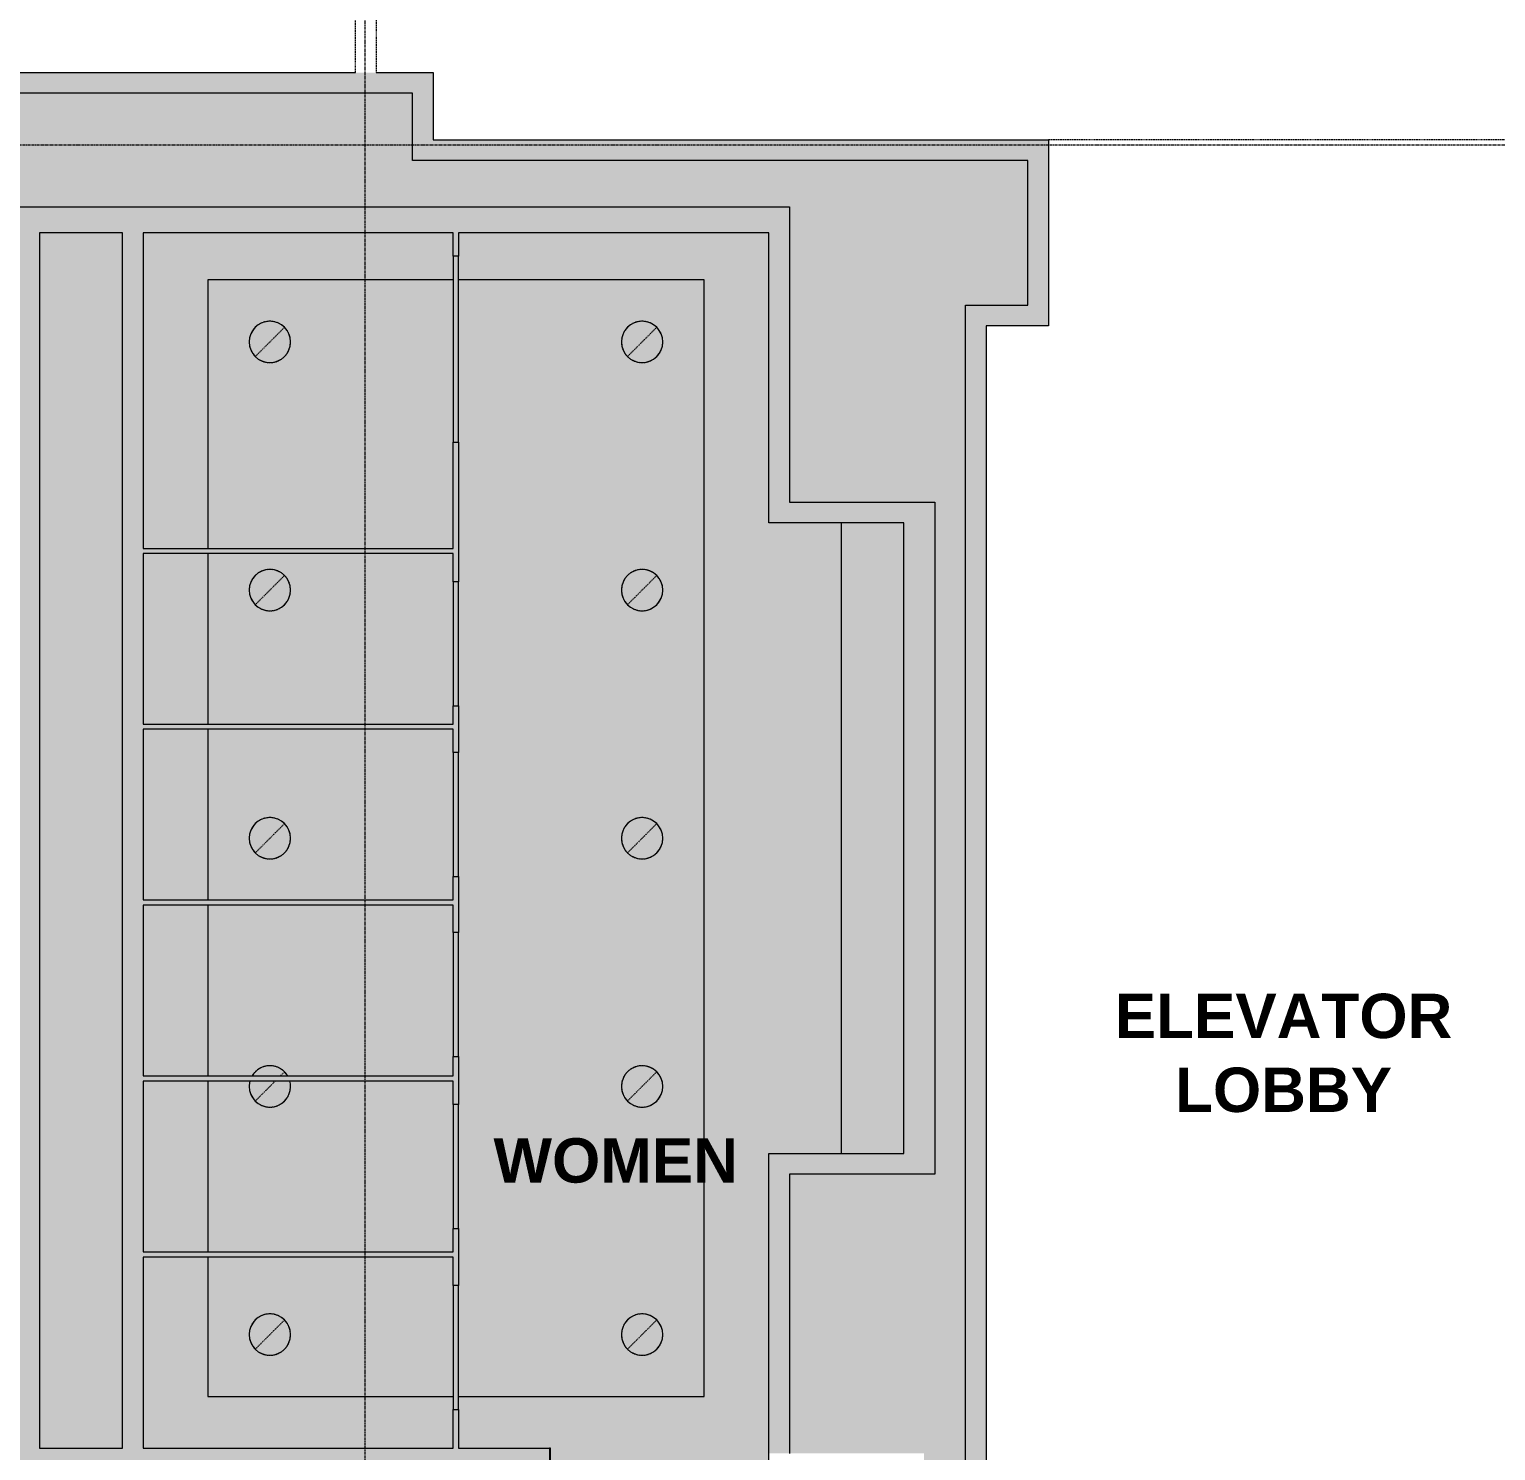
# Model space of a CAD drawing. Header units: inches. Extents: x -1263 to 2214, y -160 to 2229.
# Drawn here: x -122.4 to 161.3, y 1357.8 to 1632.7 of the extents above; entities that cross this region are included whole.
import ezdxf

# ---------------------------------------------------------------- set-up
doc = ezdxf.new("R2010")
doc.units = ezdxf.units.IN
doc.header["$MEASUREMENT"] = 0
doc.linetypes.add('Demolished', pattern=[0.1875, 0.125, -0.0625])
doc.linetypes.add('Grid Line 1_2_', pattern=[0.875, 0.5, -0.125, 0.125, -0.125])
for name, color, linetype, lineweight in [('A-AREA-IDEN', 2, 'Continuous', 9), ('A-CLNG', 13, 'Continuous', 13), ('A-DETL-GENF', 92, 'Continuous', 9), ('A-WALL', 113, 'Demolished', 9), ('A-WALL-PATT', 111, 'Continuous', 13), ('E-LITE-EQPM', 33, 'Demolished', 9), ('I-WALL', 2, 'Continuous', 13), ('S-GRID', 1, 'Continuous', 9)]:
    doc.layers.add(name, color=color, linetype=linetype, lineweight=lineweight)
doc.styles.add('Swis721 Lt BT_B', font='', dxfattribs={"height": 8.583975})
doc.styles.get('Swis721 Lt BT_B').set_extended_font_data('Swis721 Lt BT', bold=True)

# ---------------------------------------------------------------- blocks, each defined once
blk = doc.blocks.new('L-Recessed Circular - Downlight - 8_-4935058-6TH FLOOR RCP DEMO')
at = {"layer": 'E-LITE-EQPM', "color": 7}
for q in [(-2.83, -2.83), (2.83, 2.83)]:
    blk.add_line((0, 0), q, dxfattribs=at)
for start, end in [(360, 180), (180, 360)]:
    blk.add_arc((0, 0), 4, start, end, dxfattribs=at)
blk = doc.blocks.new('L-Recessed Circular - Downlight - 8_-V51-6TH FLOOR RCP DEMO')
at = {"layer": 'E-LITE-EQPM', "color": 7}
for p, q in [((0, 0), (-2.83, -2.83)), ((0, 0), (1.03, 1.03)), ((2.03, 2.03), (2.83, 2.83))]:
    blk.add_line(p, q, dxfattribs=at)
for start, end in [(31.1069, 148.8931), (164.9023, 180), (180, 360), (360, 15.0977)]:
    blk.add_arc((0, 0), 4, start, end, dxfattribs=at)

msp = doc.modelspace()

# ---------------------------------------------------------------- hatches: boundary and pattern name
at = {"layer": 'A-DETL-GENF'}
h = msp.add_hatch(color=9, dxfattribs=at)
h.paths.add_polyline_path([(38.24, 1240.16), (70.77, 1240.16), (70.77, 1265.21), (58.74, 1265.21), (58.74, 1579.31), (70.77, 1579.31), (70.77, 1607.3), (-48.23, 1607.3), (-48.23, 1620.31), (-277.42, 1620.31), (-277.42, 1541.26), (-249.39, 1541.26), (-249.39, 1598.34), (24.69, 1598.34), (24.69, 1541.26), (52.78, 1541.26), (52.78, 1411.26), (24.69, 1411.26), (24.69, 1357.25), (50.71, 1357.25), (50.71, 1277.19), (-67.38, 1277.19), (-67.38, 1240.16), (-41.77, 1240.16), (-41.77, 1259.14), (38.24, 1259.14), (38.24, 1245.16)], flags=0)
h.paths.add_polyline_path([(-381.47, 1240.16), (-381.47, 1256.22), (-377.47, 1256.22), (-377.47, 1256.27), (-381.5, 1256.27), (-381.5, 1620.31), (-399.46, 1620.31), (-399.46, 1240.16), (-384.9, 1240.16)], flags=0)
h.paths.add_polyline_path([(185.83, 1240.16), (672.96, 1240.16), (672.96, 1620.31), (654.76, 1620.31), (654.76, 1257.23), (377.16, 1257.26), (377.16, 1309.64), (293.77, 1309.64), (293.77, 1263.25), (188.78, 1263.25), (188.78, 1296.73), (193.78, 1296.73), (193.78, 1268.25), (288.77, 1268.25), (288.77, 1368.22), (193.78, 1368.22), (193.78, 1339.23), (188.78, 1339.23), (188.78, 1401.01), (193.78, 1401.01), (193.78, 1372.22), (288.77, 1372.22), (288.77, 1472.3), (193.78, 1472.3), (193.78, 1443.51), (188.78, 1443.51), (188.78, 1505.06), (193.78, 1505.06), (193.78, 1476.3), (288.77, 1476.3), (288.77, 1576.29), (193.78, 1576.29), (193.78, 1547.56), (188.78, 1547.56), (188.78, 1575.31), (188.64, 1575.28), (188.64, 1547.76), (182.73, 1547.76), (182.73, 1504.24), (188.64, 1504.24), (188.64, 1444.18), (182.73, 1444.18), (182.73, 1400.24), (188.64, 1400.24), (188.64, 1339.74), (182.73, 1339.74), (182.73, 1296.76), (188.64, 1296.73), (188.64, 1265.21), (174.75, 1265.21), (174.75, 1240.16), (182.73, 1240.16)], flags=0)
h.paths.add_polyline_path([(-244.39, 1242.23), (-222.89, 1242.23), (-222.89, 1276.12), (-227.66, 1276.12), (-227.66, 1281.12), (-206.62, 1281.12), (-206.62, 1276.12), (-217.89, 1276.12), (-217.89, 1242.23), (-155.35, 1242.23), (-155.35, 1276.12), (-166.62, 1276.12), (-166.62, 1281.12), (-155.35, 1281.12), (-155.35, 1310.78), (-150.35, 1310.78), (-150.35, 1350.78), (-155.35, 1350.78), (-155.35, 1353.28), (-203.29, 1353.28), (-203.29, 1358.28), (-124.37, 1358.28), (-124.37, 1395.21), (-143.37, 1395.21), (-143.37, 1396.21), (-124.37, 1396.21), (-124.37, 1429.24), (-143.37, 1429.24), (-143.37, 1430.24), (-124.37, 1430.24), (-124.37, 1463.28), (-185.43, 1463.28), (-185.43, 1468.32), (-184.43, 1468.32), (-184.43, 1464.28), (-124.37, 1464.28), (-124.37, 1497.32), (-184.43, 1497.32), (-184.43, 1492.32), (-185.43, 1492.32), (-185.43, 1502.82), (-184.43, 1502.82), (-184.43, 1498.32), (-124.37, 1498.32), (-124.37, 1531.27), (-184.39, 1531.27), (-184.39, 1532.27), (-124.37, 1532.27), (-124.37, 1593.34), (-184.43, 1593.34), (-184.43, 1588.84), (-185.43, 1588.84), (-185.43, 1593.34), (-245.39, 1593.34), (-245.39, 1537.26), (-271.43, 1537.26), (-271.43, 1415.26), (-245.39, 1415.26), (-245.39, 1353.25), (-277.45, 1353.25), (-277.42, 1281.12), (-267.66, 1281.12), (-267.66, 1276.12), (-272.42, 1276.12), (-272.42, 1242.23), (-269.2, 1242.23)], flags=0)
h.paths.add_polyline_path([(-405.98, 1254.15), (-403.46, 1254.15), (-403.46, 1284.19), (-423.43, 1284.19), (-423.43, 1254.15), (-415.54, 1254.15)], flags=0)
h.paths.add_polyline_path([(-371.5, 1256.27), (-331.5, 1256.27), (-331.5, 1262.27), (-283.45, 1262.27), (-283.45, 1508.33), (-375.5, 1508.33), (-375.5, 1262.27), (-371.5, 1262.27)], flags=0)
h.paths.add_polyline_path([(649.76, 1262.23), (649.76, 1359.16), (556.01, 1359.16), (556.01, 1262.23), (591.17, 1262.23)], flags=0)
h.paths.add_polyline_path([(382.66, 1262.76), (551.01, 1262.76), (550.98, 1619.36), (432.35, 1619.36), (432.35, 1624.31), (386.35, 1624.31), (386.35, 1619.36), (382.66, 1619.36), (382.66, 1379.39), (378.04, 1379.39), (378.04, 1531.32), (293.77, 1531.32), (293.77, 1315.14), (378.04, 1315.14), (378.04, 1339.39), (382.66, 1339.39), (382.66, 1269.21)], flags=0)
h.paths.add_polyline_path([(6.2, 1281.19), (46.71, 1281.19), (46.7, 1353.25), (20.69, 1353.28), (20.69, 1415.26), (46.78, 1415.26), (46.78, 1537.26), (20.69, 1537.26), (20.69, 1593.34), (-39.36, 1593.34), (-39.36, 1588.84), (-40.36, 1588.84), (-40.36, 1593.34), (-100.33, 1593.34), (-100.33, 1532.27), (-40.36, 1532.27), (-40.36, 1552.84), (-39.36, 1552.84), (-39.36, 1525.82), (-40.36, 1525.82), (-40.36, 1531.27), (-100.33, 1531.27), (-100.33, 1498.32), (-40.36, 1498.32), (-40.36, 1501.82), (-39.36, 1501.82), (-39.36, 1492.8), (-40.36, 1492.8), (-40.36, 1497.32), (-100.33, 1497.32), (-100.33, 1464.28), (-40.36, 1464.28), (-40.36, 1468.8), (-39.36, 1468.8), (-39.36, 1457.99), (-40.36, 1457.99), (-40.36, 1463.28), (-100.33, 1463.28), (-100.33, 1430.24), (-40.36, 1430.24), (-40.36, 1433.99), (-39.36, 1433.99), (-39.36, 1424.72), (-40.36, 1424.72), (-40.36, 1429.24), (-100.33, 1429.24), (-100.33, 1396.21), (-40.36, 1396.21), (-40.36, 1400.72), (-39.36, 1400.72), (-39.36, 1389.71), (-40.36, 1389.71), (-40.36, 1395.21), (-100.33, 1395.21), (-100.33, 1358.28), (-40.36, 1358.28), (-40.36, 1365.71), (-39.36, 1365.71), (-39.36, 1358.28), (-21.72, 1358.28), (-21.72, 1353.28), (-66.38, 1353.28), (-66.38, 1350.78), (-71.38, 1350.78), (-71.38, 1310.78), (-66.38, 1310.78), (-66.38, 1281.19), (-16.84, 1281.19)], flags=0)
h.paths.add_polyline_path([(-249.39, 1357.25), (-249.39, 1411.26), (-271.43, 1411.26), (-271.43, 1411.21), (-277.43, 1411.21), (-277.45, 1357.25)], flags=0)
h.paths.add_polyline_path([(-118.17, 1358.28), (-104.33, 1358.28), (-104.33, 1593.34), (-120.37, 1593.34), (-120.37, 1358.28)], flags=0)
h.paths.add_polyline_path([(591.17, 1364.16), (648.76, 1364.16), (648.76, 1618.33), (642.76, 1618.33), (642.76, 1624.31), (602.76, 1624.31), (602.76, 1618.33), (556.98, 1618.33), (556.98, 1364.16)], flags=0)
h.paths.add_polyline_path([(-354.62, 1513.33), (-282.42, 1513.33), (-282.42, 1574.27), (-376.5, 1574.27), (-376.5, 1513.33), (-375.5, 1513.33)], flags=0)
h.paths.add_polyline_path([(-185.43, 1526.82), (-185.43, 1552.84), (-184.43, 1552.84), (-184.43, 1526.82)], flags=0)
h.paths.add_polyline_path([(293.77, 1536.32), (378.04, 1536.32), (378.04, 1619.36), (375.35, 1619.36), (375.35, 1624.31), (329.35, 1624.31), (329.35, 1619.36), (317.86, 1619.36), (317.86, 1595.36), (293.77, 1595.36), (293.77, 1576.29)], flags=0)
h.paths.add_polyline_path([(676.96, 1576.19), (697.02, 1576.19), (697.02, 1606.14), (676.96, 1606.14), (676.96, 1583.89)], flags=0)
h.paths.add_polyline_path([(-287.06, 1579.27), (-281.42, 1579.27), (-281.42, 1620.31), (-297.96, 1620.31), (-297.96, 1624.31), (-360.96, 1624.31), (-360.96, 1620.31), (-377.5, 1620.31), (-377.5, 1579.27), (-354.62, 1579.27)], flags=0)
h.paths.add_polyline_path([(182.73, 1579.31), (188.78, 1579.31), (188.78, 1598.25), (293.63, 1598.25), (293.63, 1599.36), (313.86, 1599.36), (313.86, 1620.31), (295.85, 1620.31), (295.85, 1607.3), (174.75, 1607.3), (174.75, 1579.31), (182.64, 1579.31)], flags=0)
h.paths.add_polyline_path([(288.77, 1580.29), (288.77, 1593.25), (193.78, 1593.25), (193.78, 1580.29), (281.96, 1580.29)], flags=0)
at = {"layer": 'A-WALL-PATT', "lineweight": 9}
h = msp.add_hatch(color=7, dxfattribs=at)
h.paths.add_polyline_path([(-46.75, 1620.31), (-44.23, 1620.31), (-44.23, 1624.31), (-297.96, 1624.31), (-297.96, 1620.31), (-46.9, 1620.31)], flags=0)
h.paths.add_polyline_path([(-360.96, 1620.31), (-360.96, 1624.31), (-399.46, 1624.31), (-399.46, 1620.31), (-377.5, 1620.31)], flags=0)
for points in [[(-44.23, 1611.3), (-44.23, 1620.31), (-48.23, 1620.31), (-48.23, 1611.3)], [(50.72, 1607.3), (70.77, 1607.3), (70.77, 1611.3), (-48.23, 1611.3), (-48.23, 1607.3), (20.69, 1607.3)], [(74.77, 1579.31), (74.77, 1611.3), (70.77, 1611.3), (70.77, 1579.31)], [(-50.62, 1593.34), (20.69, 1593.34), (20.69, 1598.34), (-245.39, 1598.34), (-245.39, 1593.34), (-84.39, 1593.34)], [(24.69, 1541.26), (24.69, 1598.34), (20.69, 1598.34), (20.69, 1541.26)], [(-124.37, 1358.28), (-120.37, 1358.28), (-120.37, 1593.34), (-124.37, 1593.34), (-124.37, 1361.33)], [(-100.33, 1358.28), (-100.33, 1593.34), (-104.33, 1593.34), (-104.33, 1358.28), (-101.07, 1358.28)], [(58.74, 1269.21), (62.74, 1269.21), (62.74, 1579.31), (58.74, 1579.31), (58.74, 1420.7)], [(70.77, 1575.31), (74.77, 1575.31), (74.77, 1579.31), (62.74, 1579.31), (62.74, 1575.31)], [(24.69, 1537.26), (52.78, 1537.26), (52.78, 1541.26), (20.69, 1541.26), (20.69, 1537.26)], [(52.78, 1415.26), (52.78, 1537.26), (46.78, 1537.26), (46.78, 1415.26), (50.72, 1415.26)], [(-87.83, 1531.27), (-40.36, 1531.27), (-40.36, 1532.27), (-100.33, 1532.27), (-100.33, 1531.27), (-96.88, 1531.27)], [(-79.83, 1497.32), (-40.36, 1497.32), (-40.36, 1498.32), (-100.33, 1498.32), (-100.33, 1497.32), (-81.39, 1497.32)], [(-87.83, 1463.28), (-40.36, 1463.28), (-40.36, 1464.28), (-100.33, 1464.28), (-100.33, 1463.28), (-93.11, 1463.28)], [(-87.83, 1429.24), (-40.36, 1429.25), (-40.36, 1430.24), (-100.33, 1430.24), (-100.33, 1429.24), (-91.22, 1429.24)], [(20.69, 1357.25), (24.69, 1357.25), (24.69, 1415.26), (20.69, 1415.26), (20.69, 1368.22)], [(52.78, 1411.26), (52.78, 1415.26), (24.69, 1415.26), (24.69, 1411.26), (50.72, 1411.26)], [(-85.83, 1395.21), (-40.36, 1395.21), (-40.36, 1396.21), (-100.33, 1396.21), (-100.33, 1395.21), (-87.83, 1395.21)], [(-21.72, 1353.28), (-21.72, 1358.28), (-203.29, 1358.28), (-203.29, 1353.28), (-36.52, 1353.28)]]:
    msp.add_hatch(color=7, dxfattribs=at).paths.add_polyline_path(points, flags=0)
h = msp.add_hatch(color=7, dxfattribs=at)
h.paths.add_polyline_path([(-40.36, 1358.28), (-39.36, 1358.28), (-39.36, 1365.71), (-40.36, 1365.71), (-40.36, 1361.1)], flags=0)
h.paths.add_polyline_path([(-39.36, 1389.71), (-39.36, 1400.72), (-40.36, 1400.72), (-40.36, 1389.71)], flags=0)
h.paths.add_polyline_path([(-40.36, 1424.72), (-39.36, 1424.72), (-39.36, 1433.99), (-40.36, 1433.99), (-40.36, 1426.22)], flags=0)
h.paths.add_polyline_path([(-39.36, 1457.99), (-39.36, 1468.8), (-40.36, 1468.8), (-40.36, 1457.99)], flags=0)
h.paths.add_polyline_path([(-40.36, 1492.8), (-39.36, 1492.8), (-39.36, 1501.82), (-40.36, 1501.82), (-40.36, 1497.32)], flags=0)
h.paths.add_polyline_path([(-39.36, 1525.82), (-39.36, 1552.84), (-40.36, 1552.84), (-40.36, 1525.82)], flags=0)
h.paths.add_polyline_path([(-40.36, 1588.84), (-39.36, 1588.84), (-39.36, 1593.34), (-40.36, 1593.34)], flags=0)

# ---------------------------------------------------------------- linework, layer by layer
at = {"layer": 'A-CLNG', "color": 7, "linetype": 'Demolished', "lineweight": 9}
msp.add_line((170.75, 1611.3), (74.77, 1611.3), dxfattribs=at)
at = {"layer": 'A-CLNG'}
for p, q in [((-87.83, 1584.22), (-87.83, 1532.27)), ((-40.36, 1584.22), (-87.83, 1584.22)), ((8.17, 1584.22), (-39.36, 1584.22)), ((8.17, 1368.22), (8.17, 1584.22)), ((34.67, 1537.26), (34.67, 1415.26)), ((-87.83, 1531.27), (-87.83, 1498.32)), ((-87.83, 1497.32), (-87.83, 1464.28)), ((-87.83, 1463.28), (-87.83, 1430.24)), ((-87.83, 1429.24), (-87.83, 1396.21)), ((-87.83, 1395.21), (-87.83, 1368.22)), ((-87.83, 1368.22), (-40.36, 1368.22)), ((-39.36, 1368.22), (8.17, 1368.22)), ((-21.56, 1358.28), (-21.72, 1358.28)), ((-21.56, 1353.28), (-21.56, 1358.28))]:
    msp.add_line(p, q, dxfattribs=at)
for centre, start, end in [((-75.83, 1572.22), 0, 180), ((-3.83, 1572.22), 360, 180), ((-75.83, 1572.22), 180, 360), ((-3.83, 1572.22), 180, 360), ((-75.83, 1524.22), 0, 180), ((-3.83, 1524.22), 360, 180), ((-75.83, 1524.22), 180, 360), ((-3.83, 1524.22), 180, 360), ((-75.83, 1476.22), 0, 180), ((-3.83, 1476.22), 360, 180), ((-75.83, 1476.22), 180, 360), ((-3.83, 1476.22), 180, 360), ((-75.83, 1428.22), 30.4914, 149.5086), ((-3.83, 1428.22), 360, 180), ((-75.83, 1428.22), 165.1179, 180), ((-75.83, 1428.22), 180, 360), ((-75.83, 1428.22), 0, 14.8821), ((-3.83, 1428.22), 180, 360), ((-75.83, 1380.22), 0, 180), ((-3.83, 1380.22), 360, 180), ((-75.83, 1380.22), 180, 360), ((-3.83, 1380.22), 180, 360)]:
    msp.add_arc(centre, 4, start, end, dxfattribs=at)
at = {"layer": 'A-WALL', "color": 250, "lineweight": 20}
for p, q in [((-59.29, 1624.31), (-59.29, 1642.42)), ((-55.29, 1642.42), (-55.29, 1624.31))]:
    msp.add_line(p, q, dxfattribs=at)
at = {"layer": 'A-WALL', "color": 8, "linetype": 'Continuous', "lineweight": 20}
for p, q in [((-297.96, 1624.31), (-59.29, 1624.31)), ((-55.29, 1624.31), (-44.23, 1624.31)), ((-44.23, 1624.31), (-44.23, 1611.3)), ((-48.23, 1620.31), (-277.42, 1620.31)), ((-48.23, 1607.3), (-48.23, 1620.31)), ((-44.23, 1611.3), (74.77, 1611.3)), ((74.77, 1611.3), (74.77, 1575.31)), ((70.77, 1607.3), (-48.23, 1607.3)), ((70.77, 1579.31), (70.77, 1607.3)), ((20.69, 1598.34), (24.69, 1598.34)), ((24.69, 1598.34), (24.69, 1541.26)), ((-120.37, 1593.34), (-120.37, 1358.28)), ((-104.33, 1358.28), (-104.33, 1593.34)), ((-100.33, 1593.34), (-100.33, 1532.27)), ((20.69, 1537.26), (20.69, 1593.34)), ((58.74, 1265.21), (58.74, 1579.31)), ((58.74, 1579.31), (70.77, 1579.31)), ((62.74, 1575.31), (62.74, 1269.21)), ((74.77, 1575.31), (62.74, 1575.31)), ((24.69, 1541.26), (52.78, 1541.26)), ((52.78, 1541.26), (52.78, 1537.26)), ((46.78, 1537.26), (20.69, 1537.26)), ((-100.33, 1531.27), (-100.33, 1498.32)), ((-100.33, 1497.32), (-100.33, 1464.28)), ((-100.33, 1463.28), (-100.33, 1430.24)), ((-100.33, 1429.24), (-100.33, 1396.21)), ((20.69, 1353.25), (20.69, 1415.26)), ((20.69, 1415.26), (46.78, 1415.26)), ((52.78, 1415.26), (52.78, 1411.26)), ((24.69, 1411.26), (24.69, 1357.25)), ((52.78, 1411.26), (24.69, 1411.26)), ((-100.33, 1395.21), (-100.33, 1358.28))]:
    msp.add_line(p, q, dxfattribs=at)
at = {"layer": 'I-WALL', "color": 8, "lineweight": 20}
for p, q in [((-245.39, 1598.34), (20.69, 1598.34)), ((-104.33, 1593.34), (-120.37, 1593.34)), ((-40.36, 1593.34), (-100.33, 1593.34)), ((-40.36, 1588.84), (-40.36, 1593.34)), ((20.69, 1593.34), (-39.36, 1593.34)), ((-39.36, 1593.34), (-39.36, 1588.84)), ((-39.36, 1588.84), (-40.36, 1588.84)), ((-40.36, 1532.27), (-40.36, 1552.84)), ((-40.36, 1552.84), (-39.36, 1552.84)), ((-39.36, 1552.84), (-39.36, 1525.82)), ((46.78, 1415.26), (46.78, 1537.26)), ((52.78, 1537.26), (52.78, 1415.26)), ((-100.33, 1532.27), (-40.36, 1532.27)), ((-40.36, 1531.27), (-100.33, 1531.27)), ((-40.36, 1525.82), (-40.36, 1531.27)), ((-39.36, 1525.82), (-40.36, 1525.82)), ((-40.36, 1498.32), (-40.36, 1501.82)), ((-40.36, 1501.82), (-39.36, 1501.82)), ((-39.36, 1501.82), (-39.36, 1492.8)), ((-100.33, 1498.32), (-40.36, 1498.32)), ((-40.36, 1497.32), (-100.33, 1497.32)), ((-40.36, 1492.8), (-40.36, 1497.32)), ((-39.36, 1492.8), (-40.36, 1492.8)), ((-40.36, 1464.28), (-40.36, 1468.8)), ((-40.36, 1468.8), (-39.36, 1468.8)), ((-39.36, 1468.8), (-39.36, 1457.99)), ((-100.33, 1464.28), (-40.36, 1464.28)), ((-40.36, 1463.28), (-100.33, 1463.28)), ((-40.36, 1457.99), (-40.36, 1463.28)), ((-39.36, 1457.99), (-40.36, 1457.99)), ((-40.36, 1430.24), (-40.36, 1433.99)), ((-40.36, 1433.99), (-39.36, 1433.99)), ((-39.36, 1433.99), (-39.36, 1424.72)), ((-100.33, 1430.24), (-40.36, 1430.24)), ((-40.36, 1429.24), (-100.33, 1429.24)), ((-40.36, 1424.72), (-40.36, 1429.24)), ((-39.36, 1424.72), (-40.36, 1424.72)), ((-40.36, 1396.21), (-40.36, 1400.72)), ((-40.36, 1400.72), (-39.36, 1400.72)), ((-39.36, 1400.72), (-39.36, 1389.71)), ((-100.33, 1396.21), (-40.36, 1396.21)), ((-40.36, 1395.21), (-100.33, 1395.21)), ((-40.36, 1389.71), (-40.36, 1395.21)), ((-39.36, 1389.71), (-40.36, 1389.71)), ((-40.36, 1358.28), (-40.36, 1365.71)), ((-40.36, 1365.71), (-39.36, 1365.71)), ((-39.36, 1365.71), (-39.36, 1358.28)), ((-120.37, 1358.28), (-104.33, 1358.28)), ((-100.33, 1358.28), (-40.36, 1358.28)), ((-39.36, 1358.28), (-21.72, 1358.28)), ((-21.72, 1358.28), (-21.72, 1353.28))]:
    msp.add_line(p, q, dxfattribs=at)
at = {"layer": 'I-WALL', "lineweight": 9}
for p, q in [((-40.36, 1588.84), (-40.36, 1552.84)), ((-39.36, 1552.84), (-39.36, 1588.84)), ((-40.36, 1525.82), (-40.36, 1501.82)), ((-39.36, 1501.82), (-39.36, 1525.82)), ((-40.36, 1492.8), (-40.36, 1468.8)), ((-39.36, 1468.8), (-39.36, 1492.8)), ((-40.36, 1457.99), (-40.36, 1433.99)), ((-39.36, 1433.99), (-39.36, 1457.99)), ((-40.36, 1424.72), (-40.36, 1400.72)), ((-39.36, 1400.72), (-39.36, 1424.72)), ((-40.36, 1389.71), (-40.36, 1365.71)), ((-39.36, 1365.71), (-39.36, 1389.71))]:
    msp.add_line(p, q, dxfattribs=at)
at = {"layer": 'S-GRID', "linetype": 'Grid Line 1_2_'}
for p, q in [((-57.38, 640.48), (-57.38, 2204.87)), ((-1262.83, 1610.33), (1480.44, 1610.33))]:
    msp.add_line(p, q, dxfattribs=at)

# ---------------------------------------------------------------- block references
at = {"layer": 'E-LITE-EQPM', "color": 7}
for name, p in [('L-Recessed Circular - Downlight - 8_-4935058-6TH FLOOR RCP DEMO', (-75.83, 1572.22)), ('L-Recessed Circular - Downlight - 8_-4935058-6TH FLOOR RCP DEMO', (-3.83, 1572.22)), ('L-Recessed Circular - Downlight - 8_-4935058-6TH FLOOR RCP DEMO', (-75.83, 1524.22)), ('L-Recessed Circular - Downlight - 8_-4935058-6TH FLOOR RCP DEMO', (-3.83, 1524.22)), ('L-Recessed Circular - Downlight - 8_-4935058-6TH FLOOR RCP DEMO', (-75.83, 1476.22)), ('L-Recessed Circular - Downlight - 8_-4935058-6TH FLOOR RCP DEMO', (-3.83, 1476.22)), ('L-Recessed Circular - Downlight - 8_-V51-6TH FLOOR RCP DEMO', (-75.83, 1428.22)), ('L-Recessed Circular - Downlight - 8_-4935058-6TH FLOOR RCP DEMO', (-3.83, 1428.22)), ('L-Recessed Circular - Downlight - 8_-4935058-6TH FLOOR RCP DEMO', (-75.83, 1380.22)), ('L-Recessed Circular - Downlight - 8_-4935058-6TH FLOOR RCP DEMO', (-3.83, 1380.22))]:
    msp.add_blockref(name, p, dxfattribs=at)

# ---------------------------------------------------------------- texts
at = {"layer": 'A-AREA-IDEN', "char_height": 8.584, "attachment_point": 2, "line_spacing_factor": 0.998538, "style": 'Swis721 Lt BT_B'}
for s, insert, width in [('ELEVATOR\\PLOBBY', (120.25, 1446.15), 69.984), ('WOMEN', (-8.93, 1418.2), 53.784)]:
    msp.add_mtext(s, dxfattribs=dict(at, insert=insert, width=width))

doc.saveas('drawing.dxf')
